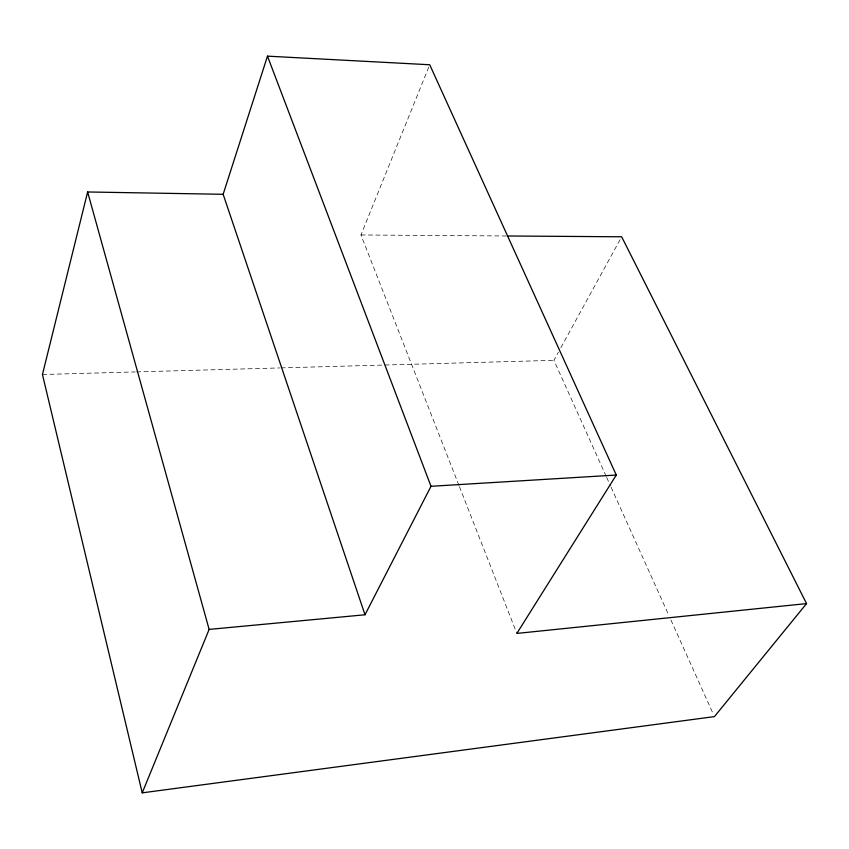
<?xml version="1.0" encoding="UTF-8"?>
<svg xmlns="http://www.w3.org/2000/svg" width="849" height="849" viewBox="0 0 849 849"><rect width="100%" height="100%" fill="white"/><g stroke="black" fill="none" stroke-linecap="round" stroke-linejoin="round"><path stroke-width="0.64" stroke-dasharray="4.25 3.18" d="M458.938 485.395L360.963 234.971L428.734 67.209M606.165 476.268L553.93 360.337L558.366 352.25M560.892 347.634L621.659 236.786M42.45 374.505L135.203 371.936M136.53 371.894L279.639 367.935M280.966 367.893L553.93 360.337M360.963 234.971L506.535 235.98M606.706 477.478L610.516 485.936M611.057 487.146L668.736 615.154M670.912 619.993L713.351 714.189M459.426 486.626L516.85 633.428"/><path stroke-width="1.27" d="M142.229 792.849L209.13 629.406L365.006 614.772L223.149 194.294L87.627 191.97L42.45 374.505L142.229 792.849L714.434 716.609L806.55 603.597L621.659 236.786L507.851 235.99M223.149 194.294L267.477 56.151L429.732 64.757L616.278 475.037L516.85 633.428L806.55 603.597M365.006 614.772L431.005 486.297L267.477 56.151M431.005 486.297L616.278 475.037M87.627 191.97L209.13 629.406"/></g></svg>
